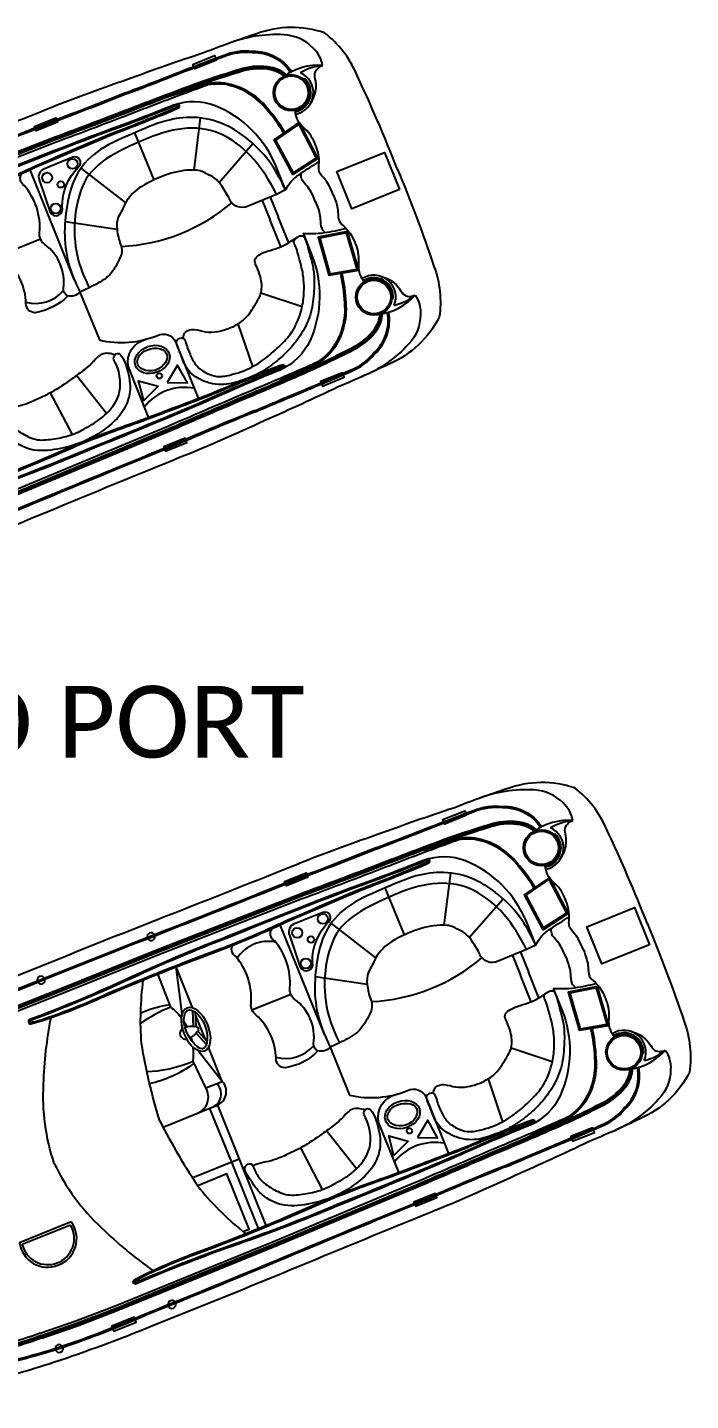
# Model space of a CAD drawing. Header units: metres. Extents: x 325581 to 326861, y 1810568 to 1812736.
# Drawn here: x 326420.8 to 326513.2, y 1812544.7 to 1812736 of the extents above; entities that cross this region are included whole.
import ezdxf

# ---------------------------------------------------------------- set-up
doc = ezdxf.new("R2010")
doc.units = ezdxf.units.M
doc.layers.add('PORT TEXT', color=7, linetype='Continuous')
doc.styles.get("Standard").update_dxf_attribs({"font": 'calibri.ttf'})

msp = doc.modelspace()

# ---------------------------------------------------------------- linework, layer by layer
at = {"color": 32, "true_color": 0xcd6928}
for p, q in [((326459.28, 1812728.83), (326459.39, 1812728.96)), ((326444.02, 1812716.18), (326444.92, 1812723.43)), ((326438.46, 1812714.82), (326435.77, 1812721.36)), ((326447.52, 1812714.44), (326452.22, 1812719.86)), ((326427.35, 1812700.85), (326421.15, 1812716.22)), ((326434.48, 1812711.64), (326428.27, 1812716.46)), ((326453.52, 1812711.95), (326454.64, 1812709.19)), ((326454.63, 1812712.41), (326455.75, 1812709.64)), ((326457.21, 1812706.03), (326455.75, 1812709.64)), ((326433.27, 1812707.91), (326426.04, 1812708.98)), ((326456.13, 1812705.5), (326454.64, 1812709.19)), ((326422.62, 1812706.53), (326417.21, 1812704.35)), ((326459.09, 1812697.11), (326453.33, 1812699.02)), ((326471.6, 1812698.28), (326471.78, 1812698.26)), ((326452.19, 1812688.79), (326450.17, 1812694.76)), ((326431.8, 1812682.23), (326427.62, 1812687.53)), ((326427.06, 1812679.33), (326424, 1812685.14)), ((326494.15, 1812623.6), (326494.27, 1812623.73)), ((326478.89, 1812610.95), (326479.79, 1812618.21)), ((326473.33, 1812609.59), (326470.64, 1812616.13)), ((326482.39, 1812609.21), (326487.1, 1812614.63)), ((326462.23, 1812595.62), (326456.03, 1812610.99)), ((326469.35, 1812606.41), (326463.15, 1812611.23)), ((326488.4, 1812606.73), (326489.51, 1812603.97)), ((326489.51, 1812607.18), (326490.62, 1812604.42)), ((326443.8, 1812599.45), (326441.51, 1812605.13)), ((326442.34, 1812598.52), (326441.51, 1812605.13)), ((326492.08, 1812600.8), (326490.62, 1812604.42)), ((326468.15, 1812602.68), (326460.91, 1812603.76)), ((326491, 1812600.27), (326489.51, 1812603.97)), ((326457.49, 1812601.3), (326452.09, 1812599.12)), ((326443.94, 1812596.77), (326443.86, 1812599.01)), ((326444.3, 1812596.78), (326444.23, 1812598.78)), ((326445.59, 1812595.01), (326444.24, 1812598.36)), ((326444.28, 1812595.95), (326445.74, 1812594.32)), ((326444.54, 1812596.18), (326445.83, 1812594.75)), ((326447.94, 1812589.18), (326444.61, 1812593.44)), ((326447.94, 1812589.18), (326446.03, 1812593.92)), ((326493.96, 1812591.89), (326488.2, 1812593.79)), ((326506.47, 1812593.05), (326506.65, 1812593.04)), ((326445.65, 1812588.26), (326447.94, 1812589.18)), ((326487.07, 1812583.56), (326485.05, 1812589.54)), ((326466.67, 1812577.01), (326462.5, 1812582.3)), ((326461.93, 1812574.11), (326458.88, 1812579.91)), ((326449.22, 1812577.9), (326452.94, 1812568.66)), ((326450.32, 1812578.34), (326454.04, 1812569.11))]:
    msp.add_line(p, q, dxfattribs=at)
for points in [[(326472.35, 1812716.34, 0.01736), (326466.6, 1812729.67, 0.12634), (326462.22, 1812735.28, 0.172899), (326452.76, 1812735.17, 0.013884), (326445.35, 1812732.5, 0.008973), (326434.73, 1812728.78, 0.01509), (326422.68, 1812724.3, -0.002245), (326404.24, 1812717.01, 0.003342), (326383.81, 1812708.81, 0.016984), (326370.31, 1812702.9, 0.024546), (326360.52, 1812697.62, 0.067942), (326348.83, 1812689.44, 0.033948), (326341.88, 1812682.44, 0.022001), (326335.99, 1812675.43, 0.042872), (326331.38, 1812667.71, 0.059514), (326329.65, 1812662.8, 0.046364), (326329.27, 1812660.26, 0.104882), (326329.46, 1812658.7, 0.104882)], [(326461.94, 1812730.76, 0.164393), (326460.58, 1812733.2, 0.188684), (326456.58, 1812735.02, 0.10758), (326448.6, 1812733.74)], [(326434.61, 1812726.99, 0.002942), (326442.83, 1812730.17, -0.002013), (326448.08, 1812732.16, -0.130442), (326452.16, 1812732.73, -0.261246), (326457.62, 1812729.88, -0.209197)], [(326434.67, 1812726.82, 0.002941), (326442.89, 1812730, -0.002014), (326448.15, 1812731.99, -0.130992), (326452.15, 1812732.55, -0.261832), (326457.47, 1812729.79, -0.261832)], [(326371.52, 1812699.32), (326376.27, 1812701.51), (326381.85, 1812703.89), (326391.02, 1812707.53), (326403.59, 1812712.6), (326423.83, 1812720.49, 0.002601), (326434.87, 1812724.67, -0.004411), (326444.25, 1812728.22, -0.013009), (326450.82, 1812730.37, -0.113396), (326454.73, 1812730.53, -0.146005), (326456.85, 1812729.44, -1.595219)], [(326371.59, 1812699.16), (326376.35, 1812701.35), (326381.91, 1812703.73), (326391.08, 1812707.36), (326403.65, 1812712.43), (326423.89, 1812720.33, 0.002601), (326434.93, 1812724.5, -0.004411), (326444.31, 1812728.06, -0.013003), (326450.87, 1812730.2, -0.113337), (326454.7, 1812730.36, -0.144821), (326456.69, 1812729.34, -0.138987)], [(326371.66, 1812699), (326376.42, 1812701.19), (326381.98, 1812703.57), (326391.15, 1812707.2), (326403.72, 1812712.27), (326423.96, 1812720.16, 0.002601), (326435, 1812724.34, -0.00441), (326444.37, 1812727.89, -0.012997), (326450.92, 1812730.03, -0.113276), (326454.66, 1812730.19, -0.142458), (326456.55, 1812729.24, -0.142458)], [(326434.61, 1812726.99, -0.006425), (326423.3, 1812722.6, -0.002217), (326404.89, 1812715.32, 0.003368), (326384.28, 1812707.14, 0.024633), (326371.41, 1812701.69, 0.015037), (326363.33, 1812697.2, 0.025439), (326358.95, 1812694.49, 0.013843), (326350.19, 1812688.3, 0.040266), (326343.02, 1812681.25, 0.016729), (326337.31, 1812673.79, 0.029739), (326332.77, 1812665.36, -0.01525), (326331.17, 1812661.15, 0.132389), (326331.02, 1812660.34, 0.028442), (326331.05, 1812660.01, 0.028442)], [(326434.67, 1812726.82, -0.006424), (326423.36, 1812722.44, -0.002217), (326404.96, 1812715.16, 0.003368), (326384.34, 1812706.98, 0.024633), (326371.49, 1812701.53, 0.015038), (326363.42, 1812697.04, 0.025461), (326359.05, 1812694.34, 0.013839), (326350.3, 1812688.16, 0.040238), (326343.15, 1812681.14, 0.016715), (326337.46, 1812673.69, 0.029693), (326332.94, 1812665.29, -0.015234), (326331.33, 1812661.08, 0.134036), (326331.2, 1812660.35, 0.024879), (326331.22, 1812660.08, 0.024879)], [(326371.81, 1812698.68), (326376.56, 1812700.86), (326382.12, 1812703.24), (326391.28, 1812706.87), (326403.85, 1812711.94), (326424.08, 1812719.83, 0.002601), (326435.13, 1812724.01, -0.00441), (326444.5, 1812727.56, -0.002867), (326445.93, 1812728.06, -0.002867)], [(326456.55, 1812721.33, 0.043334), (326454.07, 1812724.69, 0.18333), (326448.27, 1812728.12, 0.123985), (326443.36, 1812727.34, -0.015377), (326440.02, 1812726.26)], [(326456.69, 1812721.43, 0.043195), (326454.21, 1812724.81, 0.183415), (326448.29, 1812728.29, 0.094511), (326444.43, 1812727.91)], [(326456.78, 1812713.4), (326455.46, 1812716.66, 0.202722), (326446.97, 1812725.13, 0.178768), (326441.14, 1812725.2, -0.010028), (326430.83, 1812721.29, 0.005356), (326413.9, 1812714.62, 0.016605), (326400.33, 1812708.9, -0.018921), (326386.24, 1812703.02, 0.925873), (326386.38, 1812702.44, 0.041202), (326388.99, 1812703.21, 0.024461), (326397.12, 1812706.48, -0.012888), (326412.8, 1812712.69, 0.019359), (326421.88, 1812716.56, -0.002375), (326432.39, 1812721.05, 0.006386), (326439.15, 1812723.71, 0.013656), (326441.84, 1812724.84, 0.862706), (326441.69, 1812725.37, -0.648089)], [(326441.72, 1812725.2, 0.016488), (326441.21, 1812725.03, -0.010023), (326430.89, 1812721.12, 0.005356), (326413.96, 1812714.46, 0.016607), (326400.41, 1812708.74, -0.018921), (326386.3, 1812702.85, -0.01143), (326386.3, 1812702.85, 0.913283), (326386.35, 1812702.61, 0.041174), (326388.93, 1812703.38, 0.024478), (326397.05, 1812706.64, -0.012889), (326412.74, 1812712.86, 0.019362), (326421.81, 1812716.72, -0.002377), (326432.32, 1812721.21, 0.006391), (326439.09, 1812723.88, 0.013664), (326441.77, 1812725, -0.000701), (326441.77, 1812725, 0.819976), (326441.72, 1812725.2, 0.819976)], [(326472.35, 1812716.34, -0.01736), (326477.46, 1812702.75, -0.12634), (326478.2, 1812695.67, -0.172899), (326471.31, 1812689.19, -0.013884), (326464.12, 1812685.96, -0.008973), (326453.89, 1812681.27, -0.01509), (326442.1, 1812676.14, 0.002245), (326423.76, 1812668.6, -0.003342), (326403.37, 1812660.33, -0.016984), (326389.54, 1812655.22, -0.024546), (326378.83, 1812652.23, -0.067942), (326364.74, 1812650, -0.033948), (326354.88, 1812650.22, -0.022001), (326345.77, 1812651.19, -0.042872), (326337.09, 1812653.54, -0.059514), (326332.44, 1812655.88, -0.046364), (326330.41, 1812657.45, -0.104882), (326329.46, 1812658.7, -0.104882)], [(326428.11, 1812699.17, -0.291269), (326426.38, 1812698.66, -0.299867), (326425.81, 1812699.67, 0.273478), (326423.21, 1812705.82, -0.28657), (326422.49, 1812707.44, 0.198759), (326420.35, 1812714.01, -0.45148), (326420.01, 1812715.7, -1.463971)], [(326456.78, 1812713.4), (326455.51, 1812712.77), (326451.55, 1812711.15, -0.448043), (326448.91, 1812712.24, 0.025561), (326447.76, 1812714.12, 0.15676), (326445.75, 1812715.65, 0.144288), (326443.93, 1812716.18, 0.079427), (326440.39, 1812715.59, 0.054179), (326436.73, 1812713.9, 0.127294), (326434.44, 1812711.58, -0.025195), (326433.45, 1812709.61, 0.112656), (326433.28, 1812707.89, 0.061652), (326433.77, 1812705.79, -0.222278), (326433.72, 1812704.02, -0.049109), (326432.93, 1812702.51, -0.09997), (326431.74, 1812701.13, -0.045992), (326429.4, 1812699.78), (326428.11, 1812699.17)], [(326426.41, 1812698.65, -0.164009), (326421.84, 1812696.29, -0.407559), (326420.58, 1812697.56, 0.20466), (326417.8, 1812703.64, -0.28657), (326417.09, 1812705.26, 0.198759), (326414.95, 1812711.83, -0.45148), (326414.61, 1812713.52, -1.463971)], [(326459.21, 1812707.37), (326460.41, 1812704.39, -0.202722), (326460.18, 1812692.4, -0.178768), (326456.02, 1812688.31, 0.010028), (326445.88, 1812683.97, -0.005356), (326429.07, 1812677.02, -0.016605), (326415.33, 1812671.73, 0.018921), (326401.1, 1812666.18, -0.925873), (326400.8, 1812666.7, -0.041202), (326403.22, 1812667.95, -0.024461), (326411.33, 1812671.24, 0.012888), (326426.94, 1812677.65, -0.019359), (326436.16, 1812681.16, 0.002375), (326446.84, 1812685.22, -0.006386), (326453.56, 1812688, -0.013656), (326456.27, 1812689.05, -0.862706), (326456.54, 1812688.56, 0.648089)], [(326464.43, 1812701.78, -0.043334), (326464.98, 1812697.64, -0.18333), (326463.18, 1812691.15, -0.123985), (326459.11, 1812688.31, 0.015377), (326455.95, 1812686.76)], [(326464.6, 1812701.81, -0.043195), (326465.16, 1812697.65, -0.183415), (326463.32, 1812691.04, -0.094511), (326460.28, 1812688.64)], [(326428.11, 1812699.17), (326430.81, 1812692.5, 0.158322), (326438.91, 1812693.14, -0.417676), (326441.44, 1812692.24), (326444.61, 1812684.37)], [(326474.86, 1812698.73, -0.164393), (326475.57, 1812696.04, -0.188684), (326473.95, 1812691.94, -0.10758), (326467.32, 1812687.33)], [(326387.81, 1812658.96), (326392.75, 1812660.69), (326398.41, 1812662.83), (326407.53, 1812666.58), (326420.1, 1812671.65), (326440.15, 1812680.01, -0.002601), (326451, 1812684.66, 0.00441), (326460.22, 1812688.61, 0.012997), (326466.42, 1812691.61, 0.113276), (326469.22, 1812694.1, 0.142458), (326469.92, 1812696.09, 0.142458)], [(326387.87, 1812658.8), (326392.82, 1812660.52), (326398.48, 1812662.67), (326407.6, 1812666.42), (326420.17, 1812671.49), (326440.22, 1812679.85, -0.002601), (326451.07, 1812684.5, 0.004411), (326460.29, 1812688.45, 0.013003), (326466.5, 1812691.45, 0.113337), (326469.36, 1812693.99, 0.144821), (326470.1, 1812696.11, 0.138987)], [(326387.93, 1812658.63), (326392.88, 1812660.35), (326398.54, 1812662.51), (326407.67, 1812666.25), (326420.23, 1812671.32), (326440.29, 1812679.68, -0.002601), (326451.14, 1812684.34, 0.004411), (326460.36, 1812688.29, 0.013009), (326466.58, 1812691.3, 0.113396), (326469.51, 1812693.89, 0.146005), (326470.28, 1812696.15, 1.595219)], [(326452.49, 1812682.64, -0.002941), (326460.62, 1812686.06, 0.002014), (326465.78, 1812688.27, 0.130992), (326469.05, 1812690.65, 0.261832), (326470.96, 1812696.33, 0.261832)], [(326452.56, 1812682.48, -0.002942), (326460.69, 1812685.9, 0.002013), (326465.85, 1812688.11, 0.130442), (326469.18, 1812690.53, 0.261246), (326471.14, 1812696.36, 0.209197)], [(326437.68, 1812681.73), (326434.86, 1812688.73, -0.406088), (326437.34, 1812692.61)], [(326387.7, 1812659.3), (326392.63, 1812661.02), (326398.28, 1812663.16), (326407.4, 1812666.91), (326419.96, 1812671.98), (326440.02, 1812680.34, -0.002601), (326450.86, 1812684.99, 0.00441), (326460.07, 1812688.93, 0.002867), (326461.45, 1812689.57, 0.002867)], [(326456.44, 1812688.71, -0.016488), (326455.95, 1812688.47, 0.010023), (326445.81, 1812684.13, -0.005356), (326429, 1812677.18, -0.016607), (326415.27, 1812671.89, 0.018921), (326401.03, 1812666.35, 0.01143), (326401.02, 1812666.34, -0.913283), (326400.9, 1812666.55, -0.041174), (326403.29, 1812667.79, -0.024478), (326411.39, 1812671.08, 0.012889), (326427.01, 1812677.48, -0.019362), (326436.22, 1812680.99, 0.002377), (326446.91, 1812685.06, -0.006391), (326453.63, 1812687.83, -0.013664), (326456.33, 1812688.88, 0.000701), (326456.33, 1812688.88, -0.819976), (326456.44, 1812688.71, -0.819976)], [(326452.49, 1812682.65, 0.006424), (326441.3, 1812677.96, 0.002217), (326423, 1812670.43, -0.003368), (326402.48, 1812662.01, -0.024633), (326389.44, 1812657.02, -0.015038), (326380.52, 1812654.65, -0.025461), (326375.5, 1812653.57, -0.013839), (326364.9, 1812651.95, -0.040238), (326354.89, 1812652.05, -0.016715), (326345.62, 1812653.46, -0.029693), (326336.54, 1812656.37, 0.015234), (326332.45, 1812658.29, -0.134036), (326331.86, 1812658.72, -0.024879), (326331.68, 1812658.93, -0.024879)], [(326452.56, 1812682.48, 0.006425), (326441.37, 1812677.79, 0.002217), (326423.07, 1812670.27, -0.003368), (326402.55, 1812661.85, -0.024633), (326389.5, 1812656.85, -0.015037), (326380.56, 1812654.48, -0.025439), (326375.53, 1812653.39, -0.013843), (326364.92, 1812651.77, -0.040266), (326354.87, 1812651.87, -0.016729), (326345.58, 1812653.28, -0.029739), (326336.46, 1812656.21, 0.01525), (326332.39, 1812658.12, -0.132389), (326331.72, 1812658.6, -0.028442), (326331.51, 1812658.86, -0.028442)], [(326507.22, 1812611.11, 0.01736), (326501.47, 1812624.44, 0.12634), (326497.1, 1812630.06, 0.172899), (326487.63, 1812629.94, 0.013884), (326480.22, 1812627.27, 0.008973), (326469.6, 1812623.56, 0.01509), (326457.55, 1812619.07, -0.002245), (326439.11, 1812611.78, 0.003342), (326418.68, 1812603.59, 0.016984), (326405.19, 1812597.67, 0.024546), (326395.39, 1812592.39, 0.067942), (326383.7, 1812584.22, 0.033948), (326376.75, 1812577.22, 0.022001), (326370.86, 1812570.2, 0.042872), (326366.25, 1812562.48, 0.059514), (326364.53, 1812557.58, 0.046364), (326364.15, 1812555.03, 0.104882), (326364.34, 1812553.48, 0.104882)], [(326496.81, 1812625.53, 0.164393), (326495.46, 1812627.97, 0.188684), (326491.45, 1812629.79, 0.10758), (326483.47, 1812628.51)], [(326469.48, 1812621.76, 0.002942), (326477.7, 1812624.94, -0.002013), (326482.95, 1812626.93, -0.130442), (326487.03, 1812627.5, -0.261246), (326492.49, 1812624.66, -0.209197)], [(326469.54, 1812621.6, 0.002941), (326477.77, 1812624.78, -0.002014), (326483.02, 1812626.77, -0.130992), (326487.03, 1812627.32, -0.261832), (326492.34, 1812624.56, -0.261832)], [(326406.39, 1812594.1), (326411.15, 1812596.29), (326416.72, 1812598.67), (326425.89, 1812602.3), (326438.46, 1812607.37), (326458.71, 1812615.27, 0.002601), (326469.74, 1812619.44, -0.004411), (326479.13, 1812623, -0.013009), (326485.69, 1812625.14, -0.113396), (326489.6, 1812625.31, -0.146005), (326491.72, 1812624.22, -1.595219)], [(326406.46, 1812593.94), (326411.22, 1812596.12), (326416.79, 1812598.5), (326425.96, 1812602.14), (326438.52, 1812607.2), (326458.77, 1812615.1, 0.002601), (326469.81, 1812619.28, -0.004411), (326479.19, 1812622.83, -0.013003), (326485.74, 1812624.97, -0.113337), (326489.57, 1812625.13, -0.144821), (326491.57, 1812624.11, -0.138987)], [(326406.54, 1812593.78), (326411.29, 1812595.96), (326416.85, 1812598.34), (326426.02, 1812601.97), (326438.59, 1812607.04), (326458.83, 1812614.94, 0.002601), (326469.87, 1812619.11, -0.00441), (326479.25, 1812622.66, -0.012997), (326485.79, 1812624.8, -0.113276), (326489.54, 1812624.96, -0.142458), (326491.42, 1812624.01, -0.142458)], [(326469.48, 1812621.76, -0.006425), (326458.17, 1812617.37, -0.002217), (326439.77, 1812610.09, 0.003368), (326419.15, 1812601.92, 0.024633), (326406.29, 1812596.46, 0.015037), (326398.21, 1812591.97, 0.025439), (326393.82, 1812589.26, 0.013843), (326385.06, 1812583.07, 0.040266), (326377.89, 1812576.03, 0.016729), (326372.18, 1812568.56, 0.029739), (326367.65, 1812560.13, -0.01525), (326366.04, 1812555.92, 0.132389), (326365.89, 1812555.11, 0.028442), (326365.92, 1812554.78, 0.028442)], [(326469.55, 1812621.6, -0.006424), (326458.23, 1812617.21, -0.002217), (326439.83, 1812609.93, 0.003368), (326419.21, 1812601.75, 0.024633), (326406.37, 1812596.3, 0.015038), (326398.29, 1812591.82, 0.025461), (326393.92, 1812589.11, 0.013839), (326385.17, 1812582.93, 0.040238), (326378.03, 1812575.91, 0.016715), (326372.33, 1812568.47, 0.029693), (326367.81, 1812560.06, -0.015234), (326366.2, 1812555.85, 0.134036), (326366.07, 1812555.12, 0.024879), (326366.09, 1812554.85, 0.024879)], [(326406.69, 1812593.45), (326411.44, 1812595.64), (326416.99, 1812598.01), (326426.16, 1812601.64), (326438.72, 1812606.71), (326458.96, 1812614.6, 0.002601), (326470, 1812618.78, -0.00441), (326479.37, 1812622.33, -0.002867), (326480.8, 1812622.83, -0.002867)], [(326491.42, 1812616.1, 0.043334), (326488.95, 1812619.47, 0.18333), (326483.14, 1812622.89, 0.123985), (326478.24, 1812622.11, -0.015377), (326474.89, 1812621.04)], [(326491.57, 1812616.2, 0.043195), (326489.08, 1812619.58, 0.183415), (326483.17, 1812623.07, 0.094511), (326479.31, 1812622.68)], [(326491.65, 1812608.17), (326490.34, 1812611.44, 0.202722), (326481.84, 1812619.91, 0.178768), (326476.02, 1812619.97, -0.010028), (326465.7, 1812616.06, 0.005356), (326448.77, 1812609.39, 0.016605), (326435.21, 1812603.68, -0.018921), (326421.12, 1812597.79, 0.925873), (326421.25, 1812597.21, 0.041202), (326423.87, 1812597.99, 0.024461), (326431.99, 1812601.25, -0.012888), (326447.67, 1812607.47, 0.019359), (326456.76, 1812611.34, -0.002375), (326467.26, 1812615.82, 0.006386), (326474.03, 1812618.49, 0.013656), (326476.71, 1812619.61, 0.862706), (326476.56, 1812620.14, -0.648089)], [(326476.6, 1812619.97, 0.016488), (326476.08, 1812619.8, -0.010023), (326465.76, 1812615.9, 0.005356), (326448.84, 1812609.23, 0.016607), (326435.28, 1812603.52, -0.018921), (326421.18, 1812597.63, -0.01143), (326421.17, 1812597.62, 0.913283), (326421.22, 1812597.39, 0.041174), (326423.81, 1812598.15, 0.024478), (326431.92, 1812601.41, -0.012889), (326447.61, 1812607.63, 0.019362), (326456.68, 1812611.5, -0.002377), (326467.2, 1812615.99, 0.006391), (326473.96, 1812618.65, 0.013664), (326476.64, 1812619.77, -0.000701), (326476.64, 1812619.77, 0.819976), (326476.6, 1812619.97, 0.819976)], [(326507.22, 1812611.11, -0.01736), (326512.33, 1812597.52, -0.12634), (326513.08, 1812590.44, -0.172899), (326506.18, 1812583.96, -0.013884), (326498.99, 1812580.74, -0.008973), (326488.77, 1812576.05, -0.01509), (326476.98, 1812570.91, 0.002245), (326458.64, 1812563.37, -0.003342), (326438.24, 1812555.1, -0.016984), (326424.42, 1812549.99, -0.024546), (326413.7, 1812547, -0.067942), (326399.61, 1812544.77, -0.033948), (326389.75, 1812544.99, -0.022001), (326380.64, 1812545.96, -0.042872), (326371.96, 1812548.32, -0.059514), (326367.32, 1812550.65, -0.046364), (326365.28, 1812552.22, -0.104882), (326364.34, 1812553.48, -0.104882)], [(326462.99, 1812593.95, -0.291269), (326461.25, 1812593.44, -0.299867), (326460.68, 1812594.45, 0.273478), (326458.08, 1812600.6, -0.28657), (326457.37, 1812602.22, 0.198759), (326455.23, 1812608.78, -0.45148), (326454.89, 1812610.47, -1.463971)], [(326491.65, 1812608.17), (326490.38, 1812607.54), (326486.43, 1812605.92, -0.448043), (326483.79, 1812607.01, 0.025561), (326482.64, 1812608.9, 0.15676), (326480.62, 1812610.43, 0.144288), (326478.8, 1812610.95, 0.079427), (326475.26, 1812610.36, 0.054179), (326471.6, 1812608.68, 0.127294), (326469.32, 1812606.36, -0.025195), (326468.32, 1812604.38, 0.112656), (326468.15, 1812602.66, 0.061652), (326468.65, 1812600.56, -0.222278), (326468.59, 1812598.79, -0.049109), (326467.8, 1812597.29, -0.09997), (326466.62, 1812595.9, -0.045992), (326464.27, 1812594.55), (326462.99, 1812593.95)], [(326461.29, 1812593.43, -0.164009), (326456.71, 1812591.06, -0.407559), (326455.45, 1812592.34, 0.20466), (326452.68, 1812598.42, -0.28657), (326451.96, 1812600.04, 0.198759), (326449.82, 1812606.6, -0.45148), (326449.48, 1812608.29, -1.463971)], [(326439.23, 1812583.69, -0.033687), (326436.69, 1812594.44, -0.051879), (326436.94, 1812603.31, -1.92312)], [(326494.09, 1812602.14), (326495.29, 1812599.16, -0.202722), (326495.05, 1812587.17, -0.178768), (326490.9, 1812583.08, 0.010028), (326480.76, 1812578.74, -0.005356), (326463.94, 1812571.79, -0.016605), (326450.2, 1812566.5, 0.018921), (326435.97, 1812560.96, -0.925873), (326435.67, 1812561.47, -0.041202), (326438.09, 1812562.73, -0.024461), (326446.21, 1812566.02, 0.012888), (326461.81, 1812572.42, -0.019359), (326471.04, 1812575.93, 0.002375), (326481.71, 1812579.99, -0.006386), (326488.43, 1812582.77, -0.013656), (326491.15, 1812583.82, -0.862706), (326491.41, 1812583.34, 0.648089)], [(326424.52, 1812577.75, -0.096403), (326423.04, 1812588.78, -0.040538), (326424.08, 1812598.06, -1.92312)], [(326499.3, 1812596.56, -0.043334), (326499.86, 1812592.41, -0.18333), (326498.05, 1812585.92, -0.123985), (326493.98, 1812583.08, 0.015377), (326490.83, 1812581.53)], [(326499.48, 1812596.59, -0.043195), (326500.03, 1812592.43, -0.183415), (326498.19, 1812585.81, -0.094511), (326495.15, 1812583.41)], [(326462.99, 1812593.95), (326465.68, 1812587.27, 0.158322), (326473.78, 1812587.91, -0.417676), (326476.31, 1812587.01), (326479.49, 1812579.14)], [(326509.73, 1812593.5, -0.164393), (326510.45, 1812590.81, -0.188684), (326508.82, 1812586.72, -0.10758), (326502.19, 1812582.1)], [(326422.69, 1812553.74), (326427.63, 1812555.46), (326433.28, 1812557.61), (326442.41, 1812561.36), (326454.97, 1812566.42), (326475.03, 1812574.78, -0.002601), (326485.88, 1812579.44, 0.00441), (326495.09, 1812583.38, 0.012997), (326501.29, 1812586.38, 0.113276), (326504.09, 1812588.87, 0.142458), (326504.79, 1812590.86, 0.142458)], [(326422.75, 1812553.57), (326427.69, 1812555.29), (326433.35, 1812557.44), (326442.47, 1812561.19), (326455.04, 1812566.26), (326475.1, 1812574.62, -0.002601), (326485.94, 1812579.27, 0.004411), (326495.17, 1812583.22, 0.013003), (326501.37, 1812586.23, 0.113337), (326504.24, 1812588.77, 0.144821), (326504.97, 1812590.89, 0.138987)], [(326422.81, 1812553.4), (326427.75, 1812555.13), (326433.41, 1812557.28), (326442.54, 1812561.03), (326455.11, 1812566.1), (326475.17, 1812574.46, -0.002601), (326486.01, 1812579.11, 0.004411), (326495.24, 1812583.06, 0.013009), (326501.46, 1812586.07, 0.113396), (326504.38, 1812588.66, 0.146005), (326505.15, 1812590.92, 1.595219)], [(326439.73, 1812582.81), (326444.48, 1812584.73, 0.462925), (326445.65, 1812588.26), (326443.87, 1812592)], [(326487.36, 1812577.42, -0.002941), (326495.49, 1812580.83, 0.002014), (326500.66, 1812583.05, 0.130992), (326503.93, 1812585.42, 0.261832), (326505.84, 1812591.1, 0.261832)], [(326487.43, 1812577.25, -0.002942), (326495.56, 1812580.67, 0.002013), (326500.72, 1812582.88, 0.130442), (326504.06, 1812585.3, 0.261246), (326506.01, 1812591.14, 0.209197)], [(326444.48, 1812584.73), (326446.54, 1812585.56, 0.545737), (326447.18, 1812588.87, 0.282905)], [(326446.54, 1812585.56), (326447.29, 1812585.86, 0.516839), (326447.94, 1812589.18, 0.282905)], [(326472.55, 1812576.5), (326469.73, 1812583.5, -0.406088), (326472.22, 1812587.38)], [(326422.57, 1812554.07), (326427.51, 1812555.79), (326433.15, 1812557.94), (326442.27, 1812561.68), (326454.84, 1812566.75), (326474.89, 1812575.11, -0.002601), (326485.74, 1812579.76, 0.00441), (326494.95, 1812583.71, 0.002867), (326496.33, 1812584.34, 0.002867)], [(326491.31, 1812583.48, -0.016488), (326490.83, 1812583.24, 0.010023), (326480.69, 1812578.9, -0.005356), (326463.87, 1812571.96, -0.016607), (326450.15, 1812566.67, 0.018921), (326435.9, 1812561.12, 0.01143), (326435.9, 1812561.12, -0.913283), (326435.77, 1812561.33, -0.041174), (326438.16, 1812562.57, -0.024478), (326446.27, 1812565.85, 0.012889), (326461.88, 1812572.26, -0.019362), (326471.1, 1812575.77, 0.002377), (326481.78, 1812579.83, -0.006391), (326488.5, 1812582.6, -0.013664), (326491.21, 1812583.66, 0.000701), (326491.21, 1812583.66, -0.819976), (326491.31, 1812583.48, -0.819976)], [(326439.23, 1812583.69, 0.033687), (326444.86, 1812574.17, 0.051879), (326451.19, 1812567.96, 1.92312)], [(326487.37, 1812577.42, 0.006424), (326476.18, 1812572.73, 0.002217), (326457.87, 1812565.2, -0.003368), (326437.35, 1812556.79, -0.024633), (326424.32, 1812551.8, -0.015038), (326415.39, 1812549.43, -0.025461), (326410.37, 1812548.34, -0.013839), (326399.78, 1812546.72, -0.040238), (326389.76, 1812546.82, -0.016715), (326380.49, 1812548.23, -0.029693), (326371.41, 1812551.14, 0.015234), (326367.33, 1812553.06, -0.134036), (326366.73, 1812553.49, -0.024879), (326366.56, 1812553.7, -0.024879)], [(326424.52, 1812577.75, 0.096403), (326431.11, 1812568.78, 0.040538), (326438.29, 1812562.82, 1.92312)], [(326487.43, 1812577.25, 0.006425), (326476.24, 1812572.57, 0.002217), (326457.94, 1812565.04, -0.003368), (326437.42, 1812556.62, -0.024633), (326424.37, 1812551.63, -0.015037), (326415.44, 1812549.25, -0.025439), (326410.4, 1812548.17, -0.013843), (326399.79, 1812546.54, -0.040266), (326389.74, 1812546.64, -0.016729), (326380.46, 1812548.06, -0.029739), (326371.34, 1812550.98, 0.01525), (326367.26, 1812552.9, -0.132389), (326366.6, 1812553.38, -0.028442), (326366.39, 1812553.63, -0.028442)], [(326426.9, 1812569.59), (326419.67, 1812566.68, 0.483063), (326425.04, 1812563.55, 0.50024), (326426.9, 1812569.59, 0.418424)], [(326422.81, 1812553.4, -0.031596), (326414.96, 1812551.14, -0.004928), (326409.63, 1812550.07, -0.02844), (326400.23, 1812548.98, -0.042875), (326390.7, 1812549.22, -0.035347), (326381.28, 1812550.46, -0.024093), (326372.72, 1812552.66, -0.079837), (326368.33, 1812554.42)], [(326422.75, 1812553.57, -0.031592), (326414.92, 1812551.31, -0.004926), (326409.6, 1812550.25, -0.028436), (326400.22, 1812549.16, -0.042895), (326390.72, 1812549.39, -0.035363), (326381.31, 1812550.64, -0.024111), (326372.77, 1812552.83, -0.077658), (326368.54, 1812554.5, -0.077658)], [(326422.69, 1812553.74, -0.031588), (326414.89, 1812551.48, -0.004924), (326409.57, 1812550.42, -0.028433), (326400.21, 1812549.34, -0.042917), (326390.74, 1812549.57, -0.035379), (326381.35, 1812550.81, -0.02413), (326372.82, 1812553.01, -0.075408), (326368.75, 1812554.59, -0.075408)], [(326422.57, 1812554.07, -0.031581), (326414.81, 1812551.83, -0.00492), (326409.5, 1812550.77, -0.028426), (326400.18, 1812549.69, -0.042959), (326390.77, 1812549.92, -0.035411), (326381.42, 1812551.16, -0.028829), (326374.26, 1812553, -0.092336), (326370.29, 1812555.21, -0.080328)]]:
    msp.add_lwpolyline(points, format="xyb", dxfattribs=at)
for points in [[(326443.96, 1812730.6), (326443.84, 1812730.9), (326446.87, 1812732.12), (326447.02, 1812731.76)], [(326447.08, 1812731.59), (326447.13, 1812731.48), (326444.1, 1812730.26), (326444.03, 1812730.44)], [(326421.85, 1812722.02), (326421.77, 1812722.24), (326424.76, 1812723.44), (326424.87, 1812723.19)], [(326424.93, 1812723.03), (326425, 1812722.86), (326422, 1812721.65), (326421.92, 1812721.86)], [(326464.74, 1812687.82), (326464.69, 1812687.93), (326461.66, 1812686.71), (326461.73, 1812686.54)], [(326461.8, 1812686.37), (326461.92, 1812686.08), (326464.95, 1812687.3), (326464.81, 1812687.66)], [(326442.84, 1812678.62), (326442.77, 1812678.79), (326439.78, 1812677.58), (326439.86, 1812677.37)], [(326439.93, 1812677.21), (326440.01, 1812677), (326443.01, 1812678.2), (326442.91, 1812678.46)], [(326478.83, 1812625.37), (326478.71, 1812625.67), (326481.74, 1812626.89), (326481.89, 1812626.53)], [(326481.96, 1812626.37), (326482, 1812626.26), (326478.97, 1812625.03), (326478.9, 1812625.21)], [(326456.73, 1812616.8), (326456.64, 1812617.01), (326459.64, 1812618.22), (326459.74, 1812617.96)], [(326459.81, 1812617.8), (326459.87, 1812617.63), (326456.88, 1812616.42), (326456.79, 1812616.63)], [(326440.78, 1812599.53), (326438.98, 1812604.14)], [(326447.29, 1812585.86), (326450.32, 1812578.34), (326443.83, 1812575.72)], [(326446.18, 1812585.41), (326449.22, 1812577.9)], [(326499.61, 1812582.6), (326499.57, 1812582.71), (326496.54, 1812581.48), (326496.61, 1812581.31)], [(326496.67, 1812581.14), (326496.79, 1812580.85), (326499.82, 1812582.07), (326499.68, 1812582.43)], [(326450.83, 1812568.25), (326451.69, 1812568.6), (326448.59, 1812576.28), (326444.54, 1812574.64)], [(326477.72, 1812573.4), (326477.65, 1812573.56), (326474.65, 1812572.35), (326474.74, 1812572.15)], [(326474.8, 1812571.98), (326474.89, 1812571.77), (326477.88, 1812572.98), (326477.78, 1812573.23)], [(326435.77, 1812556.1), (326435.68, 1812556.32), (326432.55, 1812555.05), (326432.64, 1812554.81)], [(326432.71, 1812554.65), (326432.82, 1812554.37), (326435.96, 1812555.63), (326435.83, 1812555.94)]]:
    msp.add_lwpolyline(points, dxfattribs=at)
for points in [[(326461.29, 1812717.77), (326457.79, 1812715.54), (326455.2, 1812720.4), (326458.68, 1812722.78)], [(326461.06, 1812717.84), (326457.86, 1812715.79), (326455.43, 1812720.35), (326458.61, 1812722.52)], [(326472.65, 1812713.45), (326466, 1812710.77), (326463.92, 1812715.95), (326470.56, 1812718.63)], [(326465.39, 1812707.63), (326461.31, 1812706.82), (326462.82, 1812701.51), (326466.97, 1812702.21)], [(326465.26, 1812707.43), (326461.53, 1812706.68), (326462.95, 1812701.71), (326466.75, 1812702.35)], [(326440.28, 1812686.58), (326443.1, 1812686.54), (326441.72, 1812688.99)], [(326439.01, 1812686.06), (326437.01, 1812684.08), (326436.29, 1812686.8)], [(326496.17, 1812612.55), (326492.67, 1812610.31), (326490.08, 1812615.18), (326493.55, 1812617.56)], [(326495.94, 1812612.61), (326492.73, 1812610.56), (326490.31, 1812615.12), (326493.49, 1812617.3)], [(326507.52, 1812608.22), (326500.88, 1812605.54), (326498.79, 1812610.72), (326505.43, 1812613.4)], [(326500.26, 1812602.41), (326496.18, 1812601.59), (326497.69, 1812596.29), (326501.85, 1812596.98)], [(326500.13, 1812602.2), (326496.41, 1812601.45), (326497.82, 1812596.49), (326501.62, 1812597.13)], [(326475.16, 1812581.35), (326477.97, 1812581.31), (326476.6, 1812583.77)], [(326473.88, 1812580.84), (326471.88, 1812578.86), (326471.17, 1812581.58)]]:
    msp.add_lwpolyline(points, close=True, dxfattribs=at)
for points in [[(326423.95, 1812710.3, 0.917705), (326425.64, 1812711.01, -0.209704), (326427.91, 1812716.6, 0.850912), (326427.11, 1812717.95), (326423.16, 1812716.36, 0.435659), (326422.44, 1812714.79)], [(326458.82, 1812605.08, 0.917705), (326460.52, 1812605.78, -0.209704), (326462.78, 1812611.37, 0.850912), (326461.98, 1812612.72), (326458.03, 1812611.13, 0.435659), (326457.32, 1812609.56)], [(326426.77, 1812569.16), (326420.07, 1812566.46, 0.460147), (326424.92, 1812563.88, 0.47706)]]:
    msp.add_lwpolyline(points, format="xyb", close=True, dxfattribs=at)
for centre, radius in [((326457.6, 1812726.95), 2.52), ((326457.6, 1812726.95), 2.34), ((326427.07, 1812717.05), 0.703), ((326423.52, 1812715.11), 0.703), ((326425.44, 1812714.18), 0.455), ((326424.72, 1812710.82), 0.703), ((326469.09, 1812698.47), 2.52), ((326469.09, 1812698.47), 2.34), ((326439.17, 1812687.49), 0.377), ((326492.47, 1812621.72), 2.52), ((326492.47, 1812621.72), 2.34), ((326461.95, 1812611.83), 0.703), ((326458.4, 1812609.88), 0.703), ((326460.31, 1812608.96), 0.455), ((326459.59, 1812605.6), 0.703), ((326503.96, 1812593.24), 2.52), ((326503.96, 1812593.24), 2.34), ((326474.04, 1812582.27), 0.377)]:
    msp.add_circle(centre, radius, dxfattribs=at)
for centre, radius, start, end in [((326461.32, 1812722.66), 8.12, 85.6364, 125.972), ((326462.87, 1812722.69), 8.12, 96.6098, 119.8423), ((326457.6, 1812726.95), 2.7, 281.2935, 48.2434), ((326457.6, 1812726.95), 3.05, 281.2935, 66.1951), ((326432.58, 1812731.28), 25.79, 272.8672, 310.3398), ((326469.09, 1812698.47), 3.05, 337.7403, 122.6419), ((326469.09, 1812698.47), 2.7, 355.692, 122.6419), ((326421.9, 1812702.76), 5.18, 255.1677, 319.3719), ((326468.79, 1812704.13), 8.12, 277.9633, 318.299), ((326469.93, 1812705.19), 8.12, 284.0931, 307.3256), ((326442.73, 1812678.67), 7.22, 79.4362, 141.3237), ((326496.19, 1812617.43), 8.12, 85.6364, 125.972), ((326497.75, 1812617.46), 8.12, 96.6098, 119.8423), ((326492.47, 1812621.72), 2.7, 281.2935, 48.2434), ((326492.47, 1812621.72), 3.05, 281.2935, 66.1951), ((326438.02, 1812609.34), 0.548, 28.063, 194.5655), ((326438.02, 1812609.34), 0.548, 213.1897, 9.4388), ((326454.36, 1812603.51), 5.18, 78.5921, 146.7396), ((326467.45, 1812626.05), 25.79, 272.8672, 310.3398), ((326422.68, 1812603.29), 0.548, 26.8385, 196.9376), ((326422.68, 1812603.29), 0.548, 215.5978, 8.1783), ((326435.75, 1812593.05), 8.19, 37.4019, 52.1577), ((326442.84, 1812595.85), 0.8, 122.77, 281.1155), ((326443.64, 1812593.95), 2.87, 115.5829, 115.8522), ((326435.75, 1812593.05), 8.19, 26.8702, 33.2095), ((326443.64, 1812593.95), 2.87, 80.3723, 108.0124), ((326444.27, 1812596.42), 0.384, 291.9677, 111.9677), ((326442.1, 1812597.77), 2.87, 288.0831, 288.3524), ((326442.1, 1812597.77), 2.87, 297.5702, 323.5631), ((326435.75, 1812593.05), 8.19, 11.9168, 16.1567), ((326503.96, 1812593.24), 3.05, 337.7403, 122.6419), ((326503.96, 1812593.24), 2.7, 355.692, 122.6419), ((326435.75, 1812593.05), 8.19, 352.5927, 5.9437), ((326456.77, 1812597.54), 5.18, 255.1677, 319.3719), ((326503.67, 1812598.91), 8.12, 277.9633, 318.299), ((326504.81, 1812599.96), 8.12, 284.0931, 307.3256), ((326477.6, 1812573.45), 7.22, 79.4362, 141.3237), ((326440.92, 1812558.09), 0.548, 35.7571, 188.3376), ((326440.92, 1812558.09), 0.548, 206.9978, 17.0969), ((326425.21, 1812551.95), 0.548, 32.3527, 184.6283), ((326425.21, 1812551.95), 0.548, 203.2872, 13.6938)]:
    msp.add_arc(centre, radius, start, end, dxfattribs=at)
for centre, major_axis, ratio in [((326438.19, 1812689.78), (-2.36, -0.83), 0.758117), ((326444.27, 1812596.42), (-1.22, 3.02), 0.533092), ((326473.07, 1812584.55), (-2.36, -0.83), 0.758117)]:
    msp.add_ellipse(centre, major_axis=major_axis, ratio=ratio, dxfattribs=at)
for start_param, end_param in [(4.712389, 5.232342), (0.830012, 1.576846)]:
    msp.add_ellipse((326442.3, 1812595.75), major_axis=(-8.88, -3.58), ratio=0.425319, start_param=start_param, end_param=end_param, dxfattribs=at)
for points in [[(326460.33, 1812725.59), (326460.82, 1812726.62), (326460.97, 1812728.6), (326460.87, 1812729.68), (326461.34, 1812730.41), (326461.94, 1812730.76)], [(326456.78, 1812713.4), (326454.81, 1812716.93), (326451.6, 1812720.39), (326448.31, 1812722.49), (326443.91, 1812723.51), (326440.11, 1812723.03), (326435.27, 1812721.15), (326430.41, 1812718.63), (326427.56, 1812715.31), (326426.22, 1812710.64), (326426, 1812706.5), (326426.84, 1812702.16), (326428.11, 1812699.17)], [(326463.43, 1812712.74), (326462.8, 1812714.09), (326462.23, 1812714.92), (326461.47, 1812715.99), (326461.45, 1812717.13), (326461.03, 1812719.47), (326459.76, 1812721.64), (326458.8, 1812722.61), (326458.38, 1812723.32), (326458.1, 1812724.48)], [(326456.78, 1812713.4), (326457.58, 1812714.61), (326458.88, 1812715.7), (326461.45, 1812717.35)], [(326463.43, 1812712.74), (326463.91, 1812711.33), (326464.08, 1812710.34), (326464.27, 1812709.04), (326465.05, 1812708.21), (326466.37, 1812706.23), (326466.96, 1812703.79), (326466.94, 1812702.42), (326467.14, 1812701.62), (326467.73, 1812700.59)], [(326459.21, 1812707.37), (326460.51, 1812707.33), (326462.2, 1812707.45), (326465.21, 1812708.05)], [(326442.46, 1812692.76), (326442.82, 1812693.6), (326444.02, 1812693.94), (326445.59, 1812693.63), (326447.32, 1812693.68), (326449.68, 1812694.48), (326451.15, 1812695.53), (326452.56, 1812697.48), (326453.35, 1812699.1), (326453.26, 1812701.3), (326452.75, 1812702.68), (326452.5, 1812703.68), (326453.04, 1812704.3), (326454.61, 1812704.98), (326457.62, 1812706.29), (326459.09, 1812707.01), (326459.89, 1812705.37), (326460.69, 1812702.01), (326460.72, 1812699.33), (326460.29, 1812696.33), (326459.01, 1812693.43), (326457.29, 1812691.18), (326455.32, 1812689.4), (326453.13, 1812687.91), (326450.58, 1812686.83), (326447.82, 1812686.27), (326446.24, 1812686.48), (326444.74, 1812687.07), (326442.98, 1812688.61), (326442.39, 1812689.88), (326441.75, 1812691.49), (326441.64, 1812692.48), (326442.46, 1812692.76), (326442.89, 1812692.05), (326443.54, 1812690.29), (326444.38, 1812688.89), (326445.76, 1812687.88), (326447.21, 1812687.42), (326448.98, 1812687.61), (326452.05, 1812688.71), (326454.33, 1812690.24), (326456.23, 1812691.95), (326457.65, 1812693.62), (326458.39, 1812695), (326459.03, 1812696.86), (326459.34, 1812699.18), (326459.29, 1812700.9), (326458.95, 1812702.85), (326458.52, 1812704.42), (326458.17, 1812705.51), (326457.95, 1812706.36), (326458.31, 1812706.76)], [(326470.12, 1812701.34), (326471.18, 1812700.93), (326472.66, 1812699.62), (326473.34, 1812698.77), (326474.19, 1812698.57), (326474.86, 1812698.73)], [(326417.84, 1812681.58), (326417.54, 1812682.2), (326417.04, 1812682.93), (326416.31, 1812682.58), (326416.67, 1812681.2), (326418.31, 1812678.91), (326421.28, 1812677.24), (326424.98, 1812677.3), (326428.26, 1812678.2), (326431.8, 1812680.23), (326434.42, 1812683.17), (326435.09, 1812685.64), (326434.53, 1812688.91), (326433.91, 1812690.23), (326433.35, 1812690.63), (326432.81, 1812690.1), (326433.03, 1812689.36), (326433.71, 1812686.83), (326433.52, 1812684.87), (326432.51, 1812683.03), (326431.06, 1812681.59), (326428.92, 1812680.23), (326426.73, 1812679.21), (326424.54, 1812678.73), (326422.21, 1812678.6), (326420.08, 1812679.45), (326418.27, 1812680.92), (326417.84, 1812681.58)], [(326432.96, 1812690.4), (326432.08, 1812690.63), (326431.12, 1812690.48), (326429.81, 1812689.32), (326428.77, 1812688.39), (326426.97, 1812687.07), (326424.17, 1812685.23), (326422.6, 1812684.44), (326420.93, 1812683.69), (326419.57, 1812683.26), (326418.3, 1812682.98), (326417.36, 1812682.62)], [(326495.21, 1812620.37), (326495.69, 1812621.4), (326495.84, 1812623.37), (326495.74, 1812624.46), (326496.22, 1812625.19), (326496.81, 1812625.53)], [(326491.65, 1812608.17), (326489.69, 1812611.71), (326486.47, 1812615.16), (326483.18, 1812617.26), (326478.78, 1812618.28), (326474.99, 1812617.8), (326470.15, 1812615.92), (326465.29, 1812613.4), (326462.43, 1812610.08), (326461.09, 1812605.42), (326460.87, 1812601.27), (326461.72, 1812596.93), (326462.99, 1812593.95)], [(326498.3, 1812607.51), (326497.67, 1812608.86), (326497.11, 1812609.69), (326496.34, 1812610.76), (326496.32, 1812611.9), (326495.91, 1812614.24), (326494.64, 1812616.41), (326493.67, 1812617.39), (326493.25, 1812618.1), (326492.97, 1812619.25)], [(326491.65, 1812608.17), (326492.45, 1812609.39), (326493.75, 1812610.47), (326496.33, 1812612.12)], [(326498.3, 1812607.51), (326498.78, 1812606.1), (326498.95, 1812605.12), (326499.14, 1812603.81), (326499.92, 1812602.98), (326501.25, 1812601.01), (326501.84, 1812598.56), (326501.82, 1812597.19), (326502.01, 1812596.39), (326502.61, 1812595.36)], [(326494.09, 1812602.14), (326495.39, 1812602.1), (326497.07, 1812602.23), (326500.08, 1812602.82)], [(326477.33, 1812587.54), (326477.69, 1812588.38), (326478.9, 1812588.72), (326480.47, 1812588.4), (326482.19, 1812588.45), (326484.56, 1812589.26), (326486.03, 1812590.3), (326487.43, 1812592.26), (326488.22, 1812593.87), (326488.13, 1812596.07), (326487.62, 1812597.46), (326487.37, 1812598.45), (326487.92, 1812599.07), (326489.48, 1812599.75), (326492.49, 1812601.06), (326493.97, 1812601.79), (326494.77, 1812600.15), (326495.56, 1812596.78), (326495.6, 1812594.11), (326495.17, 1812591.1), (326493.88, 1812588.2), (326492.16, 1812585.96), (326490.19, 1812584.17), (326488, 1812582.69), (326485.45, 1812581.61), (326482.69, 1812581.04), (326481.11, 1812581.25), (326479.61, 1812581.85), (326477.86, 1812583.39), (326477.26, 1812584.66), (326476.62, 1812586.26), (326476.52, 1812587.25), (326477.33, 1812587.54), (326477.76, 1812586.82), (326478.41, 1812585.06), (326479.26, 1812583.67), (326480.64, 1812582.66), (326482.08, 1812582.19), (326483.85, 1812582.38), (326486.92, 1812583.48), (326489.21, 1812585.01), (326491.1, 1812586.72), (326492.52, 1812588.39), (326493.27, 1812589.77), (326493.9, 1812591.63), (326494.22, 1812593.95), (326494.17, 1812595.67), (326493.83, 1812597.62), (326493.4, 1812599.19), (326493.05, 1812600.29), (326492.82, 1812601.13), (326493.18, 1812601.53)], [(326504.99, 1812596.11), (326506.06, 1812595.71), (326507.53, 1812594.39), (326508.22, 1812593.54), (326509.06, 1812593.34), (326509.73, 1812593.5)], [(326452.72, 1812576.35), (326452.41, 1812576.97), (326451.92, 1812577.7), (326451.18, 1812577.35), (326451.55, 1812575.98), (326453.19, 1812573.69), (326456.15, 1812572.01), (326459.86, 1812572.07), (326463.14, 1812572.98), (326466.67, 1812575), (326469.3, 1812577.94), (326469.96, 1812580.41), (326469.41, 1812583.68), (326468.79, 1812585), (326468.22, 1812585.4), (326467.69, 1812584.87), (326467.9, 1812584.13), (326468.59, 1812581.6), (326468.39, 1812579.64), (326467.38, 1812577.8), (326465.94, 1812576.36), (326463.79, 1812575), (326461.6, 1812573.99), (326459.41, 1812573.51), (326457.09, 1812573.38), (326454.95, 1812574.22), (326453.14, 1812575.69), (326452.72, 1812576.35)], [(326467.84, 1812585.17), (326466.96, 1812585.4), (326465.99, 1812585.25), (326464.69, 1812584.09), (326463.64, 1812583.16), (326461.85, 1812581.84), (326459.04, 1812580), (326457.47, 1812579.21), (326455.8, 1812578.46), (326454.44, 1812578.03), (326453.17, 1812577.75), (326452.23, 1812577.39)]]:
    msp.add_spline(points, degree=3, dxfattribs=at)
for points, knots in [([(326455.51, 1812712.77), (326453.71, 1812716.4), (326451.36, 1812719.37), (326444.96, 1812722.6), (326441.26, 1812722.17), (326434, 1812719.08), (326430.18, 1812717.49), (326427.2, 1812711.31), (326426.94, 1812707.03), (326428.26, 1812702.23), (326428.8, 1812701.05), (326429.4, 1812699.78)], [0, 0, 0, 0, 0.0684102, 0.0684102, 0.1368204, 0.1368204, 0.2052306, 0.2052306, 0.2736407, 0.2736407, 0.2974604, 0.2974604, 0.2974604, 0.2974604]), ([(326460.96, 1812711.74), (326460.77, 1812712.21), (326460.44, 1812712.98), (326459.74, 1812714.02), (326458.92, 1812714.79), (326458.94, 1812715.49), (326458.96, 1812715.75)], [0, 0, 0, 0, 0.00840925, 0.01405459, 0.02148076, 0.02583256, 0.02583256, 0.02583256, 0.02583256]), ([(326460.96, 1812711.74), (326461.14, 1812711.28), (326461.44, 1812710.5), (326461.66, 1812709.26), (326461.6, 1812708.14), (326462.1, 1812707.65), (326462.3, 1812707.47)], [0, 0, 0, 0, 0.00840925, 0.01405459, 0.02148076, 0.02583256, 0.02583256, 0.02583256, 0.02583256]), ([(326436.16, 1812689.06), (326436.44, 1812688.28), (326437.91, 1812687.89), (326440.21, 1812689.06), (326440.59, 1812690.28), (326439.32, 1812691.56), (326437.6, 1812691.48), (326436.18, 1812690.17), (326436, 1812689.54), (326436.16, 1812689.06)], [0, 0, 0, 0, 1.743273, 1.743273, 3.486547, 3.486547, 5.22982, 5.22982, 6.283185, 6.283185, 6.283185, 6.283185]), ([(326490.38, 1812607.54), (326488.58, 1812611.18), (326486.23, 1812614.14), (326479.84, 1812617.37), (326476.13, 1812616.94), (326468.87, 1812613.85), (326465.06, 1812612.27), (326462.07, 1812606.09), (326461.82, 1812601.8), (326463.13, 1812597.01), (326463.67, 1812595.83), (326464.27, 1812594.55)], [0, 0, 0, 0, 0.0684102, 0.0684102, 0.1368204, 0.1368204, 0.2052306, 0.2052306, 0.2736407, 0.2736407, 0.2974604, 0.2974604, 0.2974604, 0.2974604]), ([(326495.83, 1812606.52), (326495.64, 1812606.98), (326495.32, 1812607.75), (326494.62, 1812608.79), (326493.79, 1812609.56), (326493.81, 1812610.26), (326493.83, 1812610.53)], [0, 0, 0, 0, 0.00840925, 0.01405459, 0.02148076, 0.02583256, 0.02583256, 0.02583256, 0.02583256]), ([(326495.83, 1812606.52), (326496.01, 1812606.05), (326496.32, 1812605.27), (326496.54, 1812604.04), (326496.47, 1812602.91), (326496.98, 1812602.42), (326497.17, 1812602.24)], [0, 0, 0, 0, 0.00840925, 0.01405459, 0.02148076, 0.02583256, 0.02583256, 0.02583256, 0.02583256]), ([(326443.18, 1812599.11), (326442.84, 1812598.98), (326442.54, 1812598.37), (326442.74, 1812595.68), (326444.44, 1812593.61), (326445.94, 1812593.77), (326446.19, 1812595.9), (326444.58, 1812598.76), (326443.62, 1812599.29), (326443.18, 1812599.11)], [0, 0, 0, 0, 1.031451, 1.031451, 2.992455, 2.992455, 4.95346, 4.95346, 6.283185, 6.283185, 6.283185, 6.283185]), ([(326471.04, 1812583.84), (326471.31, 1812583.05), (326472.79, 1812582.66), (326475.08, 1812583.83), (326475.46, 1812585.05), (326474.19, 1812586.33), (326472.47, 1812586.26), (326471.06, 1812584.94), (326470.87, 1812584.31), (326471.04, 1812583.84)], [0, 0, 0, 0, 1.743273, 1.743273, 3.486547, 3.486547, 5.22982, 5.22982, 6.283185, 6.283185, 6.283185, 6.283185])]:
    msp.add_open_spline(points, degree=3, knots=knots, dxfattribs=at)
for points in [[(326436.58, 1812598.74), (326437.83, 1812599.26), (326439.21, 1812599.67), (326440.69, 1812599.89)], [(326437.81, 1812588.88), (326439.82, 1812589.36), (326441.98, 1812590.23), (326444.01, 1812591.67)]]:
    msp.add_open_spline(points, degree=3, dxfattribs=at)

# ---------------------------------------------------------------- texts
at = {"layer": 'PORT TEXT'}
msp.add_text('DEVGAD PORT', height=10, dxfattribs=at).set_placement((326367, 1812634.29))

doc.saveas('drawing.dxf')
